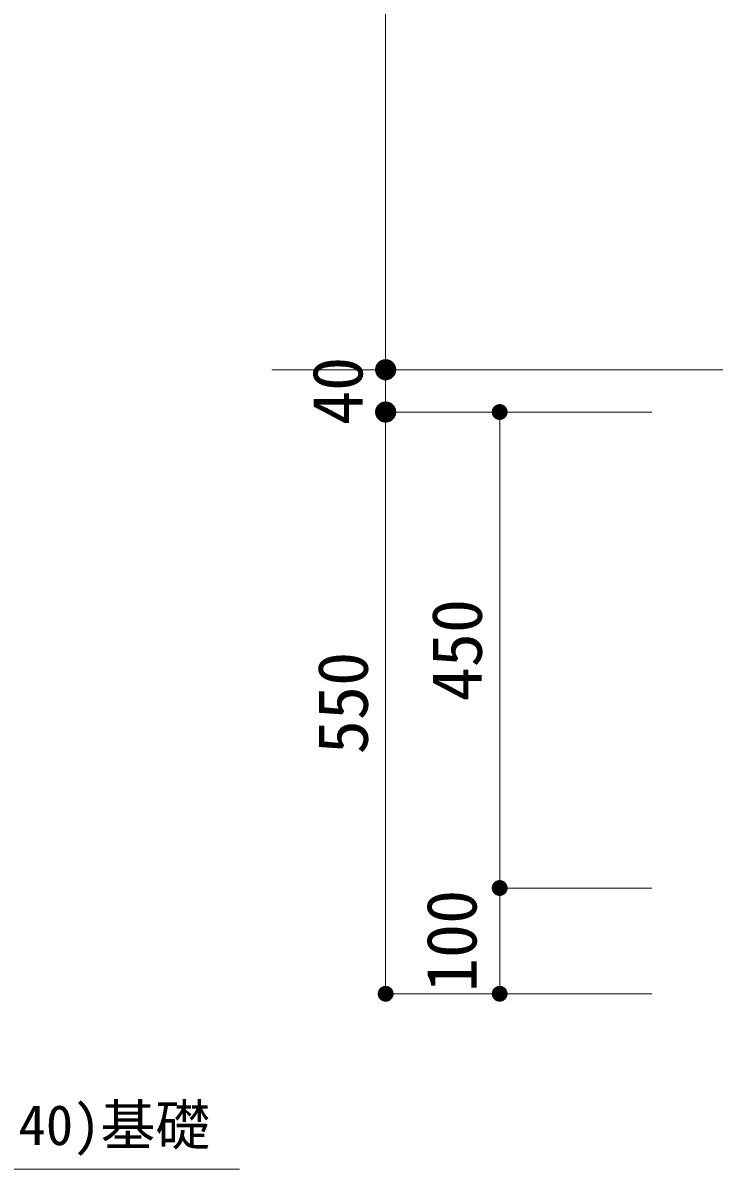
# Model space of a CAD drawing. Units: millimetres on the paper, scale 1:20. Extents: x 12 to 286, y 10 to 196.
# Drawn here: x 94.1 to 126.8, y 93.5 to 147.6 of the extents above; entities that cross this region are included whole.
import ezdxf
from ezdxf.enums import TextEntityAlignment as Align

# ---------------------------------------------------------------- set-up
doc = ezdxf.new("R2010")
doc.units = ezdxf.units.MM
doc.layers.add('0_2', color=1, linetype='Continuous', lineweight=13)
doc.layers.add('寸法', color=1, linetype='Continuous', lineweight=13)
doc.styles.add('ＭＳ ゴシック', font='')
doc.styles.get('ＭＳ ゴシック').set_extended_font_data('MS Gothic')

# ---------------------------------------------------------------- blocks, each defined once
blk = doc.blocks.new('filled_dot')
at = {"color": 0, "linetype": 'Continuous', "lineweight": -2, "const_width": 1.25}
blk.add_lwpolyline([(-0.625, 0, 1), (0.625, 0, 1)], format="xyb", close=True, dxfattribs=at)

msp = doc.modelspace()

# ---------------------------------------------------------------- linework, layer by layer
at = {"layer": '0_2'}
for p, q in [((111.235, 131.243), (111.235, 171.243)), ((111.235, 133.243), (111.235, 127.243)), ((123.805, 131.243), (111.235, 131.243)), ((123.805, 131.243), (111.235, 131.243)), ((111.235, 129.243), (111.235, 101.743)), ((123.805, 129.243), (111.235, 129.243)), ((123.805, 129.243), (111.235, 129.243)), ((116.622, 129.243), (116.622, 106.743)), ((123.805, 129.243), (116.622, 129.243)), ((123.805, 106.743), (116.622, 106.743)), ((116.622, 106.743), (116.622, 101.743)), ((123.805, 106.743), (116.622, 106.743)), ((123.805, 101.743), (111.235, 101.743)), ((123.805, 101.743), (116.622, 101.743))]:
    msp.add_line(p, q, dxfattribs=at)
at = {"layer": '0_2', "color": 7}
msp.add_line((116.622, 131.243), (111.235, 131.243), dxfattribs=at)
at = {"layer": '寸法', "color": 7}
msp.add_line((105.86, 131.243), (129.94, 131.243), dxfattribs=at)
at = {"layer": '寸法'}
msp.add_line((73.099, 93.457), (104.334, 93.457), dxfattribs=at)

# ---------------------------------------------------------------- block references
at = {"layer": '0_2'}
for p, xscale, yscale, rotation in [((111.235, 131.243), 0.4, 0.4, 90), ((111.235, 131.243), 0.3, 0.3, 90), ((111.235, 129.243), 0.4, 0.4, 270), ((111.235, 129.243), 0.3, 0.3, 270), ((116.622, 129.243), 0.3, 0.3, 270), ((116.622, 106.743), 0.3, 0.3, 90), ((116.622, 106.743), 0.3, 0.3, 270), ((111.235, 101.743), 0.3, 0.3, 90), ((116.622, 101.743), 0.3, 0.3, 90)]:
    msp.add_blockref('filled_dot', p, dxfattribs=dict(at, xscale=xscale, yscale=yscale, rotation=rotation))

# ---------------------------------------------------------------- texts
at = {"layer": '0_2', "style": 'ＭＳ ゴシック'}
for s, p in [('40', (110.854, 128.624)), ('450', (116.491, 115.565)), ('550', (111.104, 113.065)), ('100', (116.241, 101.815))]:
    msp.add_text(s, height=2.374, rotation=90, dxfattribs=at).set_placement(p, align=Align.BOTTOM_LEFT)
at = {"layer": '寸法', "color": 3, "style": 'ＭＳ ゴシック'}
msp.add_text('再生ｸﾗｯｼｬ-ﾗﾝ(RC-40)基礎', height=1.899, dxfattribs=at).set_placement((73.184, 94.021), align=Align.BOTTOM_LEFT)

doc.saveas('drawing.dxf')
